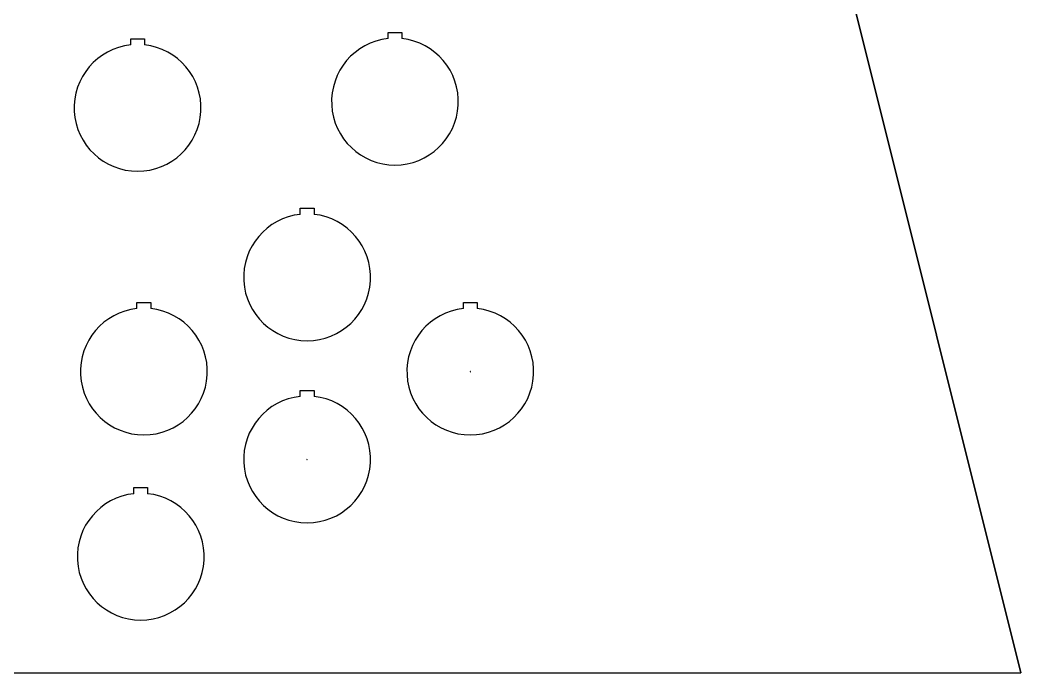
# Model space of a CAD drawing. Extents: x -797 to 828, y -252 to 290.
# Drawn here: x 396.1 to 828.1, y -251.6 to 30.2 of the extents above; entities that cross this region are included whole.
import ezdxf

# ---------------------------------------------------------------- set-up
doc = ezdxf.new("R2010")
doc.units = 0

msp = doc.modelspace()

# ---------------------------------------------------------------- linework, layer by layer
at = {"layer": 'hello_you v6_Sketch1'}
for p, q in [((692.663, 290.235), (828.13, -251.631)), ((443.879, 22.0807), (449.839, 22.0807)), ((443.879, 19.4795), (443.879, 22.0807)), ((449.839, 22.0807), (449.839, 19.4795)), ((552.300192, 21.765544), (549.73676, 21.097019)), ((554.963, 22.1892), (552.300192, 21.765544)), ((554.964, 22.1891), (554.964, 24.7904)), ((554.964, 24.7904), (560.925, 24.7904)), ((563.586338, 21.765544), (560.92353, 22.1892)), ((560.925, 24.7904), (560.925, 22.1891)), ((566.14977, 21.097019), (563.586338, 21.765544)), ((436.20102, 17.487362), (433.870286, 16.369111)), ((438.65376, 18.387419), (436.20102, 17.487362)), ((441.217192, 19.055944), (438.65376, 18.387419)), ((443.88, 19.4796), (441.217192, 19.055944)), ((452.503338, 19.055944), (449.84053, 19.4796)), ((455.06677, 18.387419), (452.503338, 19.055944)), ((457.51951, 17.487362), (455.06677, 18.387419)), ((459.850244, 16.369111), (457.51951, 17.487362)), ((542.755875, 17.755604), (540.703101, 16.240977)), ((544.953286, 19.078711), (542.755875, 17.755604)), ((547.28402, 20.196962), (544.953286, 19.078711)), ((549.73676, 21.097019), (547.28402, 20.196962)), ((568.60251, 20.196962), (566.14977, 21.097019)), ((570.933244, 19.078711), (568.60251, 20.196962)), ((573.130655, 17.755604), (570.933244, 19.078711)), ((575.183429, 16.240977), (573.130655, 17.755604)), ((429.620101, 13.531377), (427.72328, 11.838569)), ((431.672875, 15.046004), (429.620101, 13.531377)), ((433.870286, 16.369111), (431.672875, 15.046004)), ((462.047655, 15.046004), (459.850244, 16.369111)), ((464.100429, 13.531377), (462.047655, 15.046004)), ((465.99725, 11.838569), (464.100429, 13.531377)), ((538.80628, 14.548169), (537.076727, 12.690517)), ((540.703101, 16.240977), (538.80628, 14.548169)), ((577.08025, 14.548169), (575.183429, 16.240977)), ((578.809803, 12.690517), (577.08025, 14.548169)), ((425.993727, 9.980917), (424.442758, 7.971759)), ((427.72328, 11.838569), (425.993727, 9.980917)), ((467.726803, 9.980917), (465.99725, 11.838569)), ((469.277772, 7.971759), (467.726803, 9.980917)), ((535.525758, 10.681359), (534.164687, 8.534032)), ((537.076727, 12.690517), (535.525758, 10.681359)), ((580.360772, 10.681359), (578.809803, 12.690517)), ((581.721843, 8.534032), (580.360772, 10.681359)), ((423.081687, 5.824432), (421.92183, 3.552273)), ((424.442758, 7.971759), (423.081687, 5.824432)), ((470.638843, 5.824432), (469.277772, 7.971759)), ((471.7987, 3.552273), (470.638843, 5.824432)), ((533.00483, 6.261873), (532.057502, 3.878221)), ((534.164687, 8.534032), (533.00483, 6.261873)), ((582.8817, 6.261873), (581.721843, 8.534032)), ((583.829028, 3.878221), (582.8817, 6.261873)), ((420.974502, 1.168621), (420.251019, -1.313188)), ((421.92183, 3.552273), (420.974502, 1.168621)), ((472.746028, 1.168621), (471.7987, 3.552273)), ((473.469511, -1.313188), (472.746028, 1.168621)), ((531.334019, 1.396412), (530.845696, -1.170216)), ((532.057502, 3.878221), (531.334019, 1.396412)), ((584.552511, 1.396412), (583.829028, 3.878221)), ((585.040834, -1.170216), (584.552511, 1.396412)), ((419.762696, -3.879816), (419.520847, -6.517925)), ((420.251019, -1.313188), (419.762696, -3.879816)), ((473.957834, -3.879816), (473.469511, -1.313188)), ((474.199683, -6.517925), (473.957834, -3.879816)), ((530.845696, -1.170216), (530.603847, -3.808325)), ((530.603847, -3.808325), (530.619789, -6.504577)), ((585.282683, -3.808325), (585.040834, -1.170216)), ((585.266741, -6.504577), (585.282683, -3.808325)), ((419.520847, -6.517925), (419.536789, -9.214177)), ((474.183741, -9.214177), (474.199683, -6.517925)), ((530.619789, -6.504577), (530.897594, -9.186528)), ((584.988936, -9.186528), (585.266741, -6.504577)), ((419.536789, -9.214177), (419.814594, -11.896128)), ((419.814594, -11.896128), (420.342323, -14.492204)), ((473.378207, -14.492204), (473.905936, -11.896128)), ((473.905936, -11.896128), (474.183741, -9.214177)), ((530.897594, -9.186528), (531.425323, -11.782604)), ((531.425323, -11.782604), (532.190276, -14.28078)), ((583.696254, -14.28078), (584.461207, -11.782604)), ((584.461207, -11.782604), (584.988936, -9.186528)), ((420.342323, -14.492204), (421.107276, -16.99038)), ((421.107276, -16.99038), (422.096752, -19.37863)), ((471.623778, -19.37863), (472.613254, -16.99038)), ((472.613254, -16.99038), (473.378207, -14.492204)), ((532.190276, -14.28078), (533.179752, -16.66903)), ((533.179752, -16.66903), (534.381051, -18.935329)), ((581.505479, -18.935329), (582.706778, -16.66903)), ((582.706778, -16.66903), (583.696254, -14.28078)), ((422.096752, -19.37863), (423.298051, -21.644929)), ((470.422479, -21.644929), (471.623778, -19.37863)), ((534.381051, -18.935329), (535.781472, -21.067651)), ((535.781472, -21.067651), (537.368314, -23.053969)), ((578.518216, -23.053969), (580.105058, -21.067651)), ((580.105058, -21.067651), (581.505479, -18.935329)), ((423.298051, -21.644929), (424.698472, -23.777251)), ((424.698472, -23.777251), (426.285314, -25.763569)), ((426.285314, -25.763569), (428.045877, -27.591858)), ((465.674653, -27.591858), (467.435216, -25.763569)), ((467.435216, -25.763569), (469.022058, -23.777251)), ((469.022058, -23.777251), (470.422479, -21.644929)), ((537.368314, -23.053969), (539.128877, -24.882258)), ((539.128877, -24.882258), (541.050461, -26.540492)), ((574.836069, -26.540492), (576.757653, -24.882258)), ((576.757653, -24.882258), (578.518216, -23.053969)), ((428.045877, -27.591858), (429.967461, -29.250092)), ((429.967461, -29.250092), (432.037364, -30.726246)), ((461.683166, -30.726246), (463.753069, -29.250092)), ((463.753069, -29.250092), (465.674653, -27.591858)), ((541.050461, -26.540492), (543.120364, -28.016646)), ((543.120364, -28.016646), (545.325886, -29.298692)), ((545.325886, -29.298692), (547.654327, -30.374607)), ((568.232203, -30.374607), (570.560644, -29.298692)), ((570.560644, -29.298692), (572.766166, -28.016646)), ((572.766166, -28.016646), (574.836069, -26.540492)), ((432.037364, -30.726246), (434.242886, -32.008292)), ((434.242886, -32.008292), (436.571327, -33.084207)), ((436.571327, -33.084207), (439.009986, -33.941963)), ((439.009986, -33.941963), (441.546162, -34.569535)), ((452.174368, -34.569535), (454.710544, -33.941963)), ((454.710544, -33.941963), (457.149203, -33.084207)), ((457.149203, -33.084207), (459.477644, -32.008292)), ((459.477644, -32.008292), (461.683166, -30.726246)), ((547.654327, -30.374607), (550.092986, -31.232363)), ((550.092986, -31.232363), (552.629162, -31.859935)), ((552.629162, -31.859935), (555.250156, -32.245297)), ((555.250156, -32.245297), (557.943265, -32.376424)), ((557.943265, -32.376424), (560.636374, -32.245297)), ((560.636374, -32.245297), (563.257368, -31.859935)), ((563.257368, -31.859935), (565.793544, -31.232363)), ((565.793544, -31.232363), (568.232203, -30.374607)), ((441.546162, -34.569535), (444.167156, -34.954897)), ((444.167156, -34.954897), (446.860265, -35.086024)), ((446.860265, -35.086024), (449.553374, -34.954897)), ((449.553374, -34.954897), (452.174368, -34.569535)), ((517.034, -53.6713), (517.034, -51.0701)), ((517.034, -51.0701), (522.994, -51.0701)), ((522.994, -51.0701), (522.994, -53.6713)), ((509.35402, -55.663638), (507.023286, -56.781889)), ((511.80676, -54.763581), (509.35402, -55.663638)), ((514.370192, -54.095056), (511.80676, -54.763581)), ((517.033, -53.6714), (514.370192, -54.095056)), ((525.656338, -54.095056), (522.99353, -53.6714)), ((528.21977, -54.763581), (525.656338, -54.095056)), ((530.67251, -55.663638), (528.21977, -54.763581)), ((533.003244, -56.781889), (530.67251, -55.663638)), ((502.773101, -59.619623), (500.87628, -61.312431)), ((504.825875, -58.104996), (502.773101, -59.619623)), ((507.023286, -56.781889), (504.825875, -58.104996)), ((535.200655, -58.104996), (533.003244, -56.781889)), ((537.253429, -59.619623), (535.200655, -58.104996)), ((539.15025, -61.312431), (537.253429, -59.619623)), ((499.146727, -63.170083), (497.595758, -65.179241)), ((500.87628, -61.312431), (499.146727, -63.170083)), ((540.879803, -63.170083), (539.15025, -61.312431)), ((542.430772, -65.179241), (540.879803, -63.170083)), ((496.234687, -67.326568), (495.07483, -69.598727)), ((497.595758, -65.179241), (496.234687, -67.326568)), ((543.791843, -67.326568), (542.430772, -65.179241)), ((544.9517, -69.598727), (543.791843, -67.326568)), ((494.127502, -71.982379), (493.404019, -74.464188)), ((495.07483, -69.598727), (494.127502, -71.982379)), ((545.899028, -71.982379), (544.9517, -69.598727)), ((546.622511, -74.464188), (545.899028, -71.982379)), ((492.915696, -77.030816), (492.673847, -79.668925)), ((493.404019, -74.464188), (492.915696, -77.030816)), ((547.110834, -77.030816), (546.622511, -74.464188)), ((547.352683, -79.668925), (547.110834, -77.030816)), ((492.673847, -79.668925), (492.689789, -82.365177)), ((547.336741, -82.365177), (547.352683, -79.668925)), ((492.689789, -82.365177), (492.967594, -85.047128)), ((492.967594, -85.047128), (493.495323, -87.643204)), ((546.531207, -87.643204), (547.058936, -85.047128)), ((547.058936, -85.047128), (547.336741, -82.365177)), ((493.495323, -87.643204), (494.260276, -90.14138)), ((494.260276, -90.14138), (495.249752, -92.52963)), ((544.776778, -92.52963), (545.766254, -90.14138)), ((545.766254, -90.14138), (546.531207, -87.643204)), ((443.927192, -94.736956), (441.36376, -95.405481)), ((446.59, -94.3133), (443.927192, -94.736956)), ((446.591, -94.3127), (446.591, -91.7134)), ((446.591, -91.7134), (452.551, -91.7134)), ((455.213338, -94.736956), (452.55053, -94.3133)), ((452.551, -91.7134), (452.551, -94.3127)), ((457.77677, -95.405481), (455.213338, -94.736956)), ((495.249752, -92.52963), (496.451051, -94.795929)), ((496.451051, -94.795929), (497.851472, -96.928251)), ((542.175058, -96.928251), (543.575479, -94.795929)), ((543.575479, -94.795929), (544.776778, -92.52963)), ((584.812192, -94.735956), (582.24876, -95.404481)), ((587.475, -94.3123), (584.812192, -94.735956)), ((587.473, -91.7106), (593.434, -91.7106)), ((587.473, -94.3127), (587.473, -91.7106)), ((593.434, -91.7106), (593.434, -94.3127)), ((596.098338, -94.735956), (593.43553, -94.3123)), ((598.66177, -95.404481), (596.098338, -94.735956)), ((434.382875, -98.746896), (432.330101, -100.261523)), ((436.580286, -97.423789), (434.382875, -98.746896)), ((438.91102, -96.305538), (436.580286, -97.423789)), ((441.36376, -95.405481), (438.91102, -96.305538)), ((460.22951, -96.305538), (457.77677, -95.405481)), ((462.560244, -97.423789), (460.22951, -96.305538)), ((464.757655, -98.746896), (462.560244, -97.423789)), ((466.810429, -100.261523), (464.757655, -98.746896)), ((497.851472, -96.928251), (499.438314, -98.914569)), ((499.438314, -98.914569), (501.198877, -100.742858)), ((538.827653, -100.742858), (540.588216, -98.914569)), ((540.588216, -98.914569), (542.175058, -96.928251)), ((575.267875, -98.745896), (573.215101, -100.260523)), ((577.465286, -97.422789), (575.267875, -98.745896)), ((579.79602, -96.304538), (577.465286, -97.422789)), ((582.24876, -95.404481), (579.79602, -96.304538)), ((601.11451, -96.304538), (598.66177, -95.404481)), ((603.445244, -97.422789), (601.11451, -96.304538)), ((605.642655, -98.745896), (603.445244, -97.422789)), ((607.695429, -100.260523), (605.642655, -98.745896)), ((430.43328, -101.954331), (428.703727, -103.811983)), ((432.330101, -100.261523), (430.43328, -101.954331)), ((468.70725, -101.954331), (466.810429, -100.261523)), ((470.436803, -103.811983), (468.70725, -101.954331)), ((501.198877, -100.742858), (503.120461, -102.401092)), ((503.120461, -102.401092), (505.190364, -103.877246)), ((534.836166, -103.877246), (536.906069, -102.401092)), ((536.906069, -102.401092), (538.827653, -100.742858)), ((571.31828, -101.953331), (569.588727, -103.810983)), ((573.215101, -100.260523), (571.31828, -101.953331)), ((609.59225, -101.953331), (607.695429, -100.260523)), ((611.321803, -103.810983), (609.59225, -101.953331)), ((425.791687, -107.968468), (424.63183, -110.240627)), ((427.152758, -105.821141), (425.791687, -107.968468)), ((428.703727, -103.811983), (427.152758, -105.821141)), ((471.987772, -105.821141), (470.436803, -103.811983)), ((473.348843, -107.968468), (471.987772, -105.821141)), ((474.5087, -110.240627), (473.348843, -107.968468)), ((505.190364, -103.877246), (507.395886, -105.159292)), ((507.395886, -105.159292), (509.724327, -106.235207)), ((509.724327, -106.235207), (512.162986, -107.092963)), ((512.162986, -107.092963), (514.699162, -107.720535)), ((514.699162, -107.720535), (517.320156, -108.105897)), ((522.706374, -108.105897), (525.327368, -107.720535)), ((525.327368, -107.720535), (527.863544, -107.092963)), ((527.863544, -107.092963), (530.302203, -106.235207)), ((530.302203, -106.235207), (532.630644, -105.159292)), ((532.630644, -105.159292), (534.836166, -103.877246)), ((566.676687, -107.967468), (565.51683, -110.239627)), ((568.037758, -105.820141), (566.676687, -107.967468)), ((569.588727, -103.810983), (568.037758, -105.820141)), ((612.872772, -105.820141), (611.321803, -103.810983)), ((614.233843, -107.967468), (612.872772, -105.820141)), ((615.3937, -110.239627), (614.233843, -107.967468)), ((424.63183, -110.240627), (423.684502, -112.624279)), ((475.456028, -112.624279), (474.5087, -110.240627)), ((517.320156, -108.105897), (520.013265, -108.237024)), ((520.013265, -108.237024), (522.706374, -108.105897)), ((565.51683, -110.239627), (564.569502, -112.623279)), ((616.341028, -112.623279), (615.3937, -110.239627)), ((422.961019, -115.106088), (422.472696, -117.672716)), ((423.684502, -112.624279), (422.961019, -115.106088)), ((476.179511, -115.106088), (475.456028, -112.624279)), ((476.667834, -117.672716), (476.179511, -115.106088)), ((563.846019, -115.105088), (563.357696, -117.671716)), ((564.569502, -112.623279), (563.846019, -115.105088)), ((617.064511, -115.105088), (616.341028, -112.623279)), ((617.552834, -117.671716), (617.064511, -115.105088)), ((422.472696, -117.672716), (422.230847, -120.310825)), ((422.230847, -120.310825), (422.246789, -123.007077)), ((476.909683, -120.310825), (476.667834, -117.672716)), ((476.893741, -123.007077), (476.909683, -120.310825)), ((563.357696, -117.671716), (563.115847, -120.309825)), ((563.115847, -120.309825), (563.131789, -123.006077)), ((617.794683, -120.309825), (617.552834, -117.671716)), ((617.778741, -123.006077), (617.794683, -120.309825)), ((422.246789, -123.007077), (422.524594, -125.689028)), ((476.615936, -125.689028), (476.893741, -123.007077)), ((563.131789, -123.006077), (563.409594, -125.688028)), ((590.419167, -121.452897), (590.383889, -121.514)), ((590.383889, -121.514), (590.419167, -121.575103)), ((590.489722, -121.452897), (590.419167, -121.452897)), ((590.419167, -121.575103), (590.489722, -121.575103)), ((590.525, -121.514), (590.489722, -121.452897)), ((590.489722, -121.575103), (590.525, -121.514)), ((590.525, -121.514), (590.525, -121.514)), ((617.500936, -125.688028), (617.778741, -123.006077)), ((422.524594, -125.689028), (423.052323, -128.285104)), ((423.052323, -128.285104), (423.817276, -130.78328)), ((475.323254, -130.78328), (476.088207, -128.285104)), ((476.088207, -128.285104), (476.615936, -125.689028)), ((563.409594, -125.688028), (563.937323, -128.284104)), ((563.937323, -128.284104), (564.702276, -130.78228)), ((616.208254, -130.78228), (616.973207, -128.284104)), ((616.973207, -128.284104), (617.500936, -125.688028)), ((423.817276, -130.78328), (424.806752, -133.17153)), ((424.806752, -133.17153), (426.008051, -135.437829)), ((473.132479, -135.437829), (474.333778, -133.17153)), ((474.333778, -133.17153), (475.323254, -130.78328)), ((511.80476, -133.335181), (509.35202, -134.235238)), ((514.368192, -132.666656), (511.80476, -133.335181)), ((517.031, -132.243), (514.368192, -132.666656)), ((517.031, -132.243), (517.031, -129.641)), ((517.031, -129.641), (522.991, -129.641)), ((522.991, -129.641), (522.991, -132.243)), ((525.654338, -132.666656), (522.99153, -132.243)), ((528.21777, -133.335181), (525.654338, -132.666656)), ((530.67051, -134.235238), (528.21777, -133.335181)), ((564.702276, -130.78228), (565.691752, -133.17053)), ((565.691752, -133.17053), (566.893051, -135.436829)), ((614.017479, -135.436829), (615.218778, -133.17053)), ((615.218778, -133.17053), (616.208254, -130.78228)), ((426.008051, -135.437829), (427.408472, -137.570151)), ((427.408472, -137.570151), (428.995314, -139.556469)), ((470.145216, -139.556469), (471.732058, -137.570151)), ((471.732058, -137.570151), (473.132479, -135.437829)), ((502.771101, -138.191223), (500.87428, -139.884031)), ((504.823875, -136.676596), (502.771101, -138.191223)), ((507.021286, -135.353489), (504.823875, -136.676596)), ((509.35202, -134.235238), (507.021286, -135.353489)), ((533.001244, -135.353489), (530.67051, -134.235238)), ((535.198655, -136.676596), (533.001244, -135.353489)), ((537.251429, -138.191223), (535.198655, -136.676596)), ((539.14825, -139.884031), (537.251429, -138.191223)), ((566.893051, -135.436829), (568.293472, -137.569151)), ((568.293472, -137.569151), (569.880314, -139.555469)), ((611.030216, -139.555469), (612.617058, -137.569151)), ((612.617058, -137.569151), (614.017479, -135.436829)), ((428.995314, -139.556469), (430.755877, -141.384758)), ((430.755877, -141.384758), (432.677461, -143.042992)), ((466.463069, -143.042992), (468.384653, -141.384758)), ((468.384653, -141.384758), (470.145216, -139.556469)), ((499.144727, -141.741683), (497.593758, -143.750841)), ((500.87428, -139.884031), (499.144727, -141.741683)), ((540.877803, -141.741683), (539.14825, -139.884031)), ((542.428772, -143.750841), (540.877803, -141.741683)), ((569.880314, -139.555469), (571.640877, -141.383758)), ((571.640877, -141.383758), (573.562461, -143.041992)), ((607.348069, -143.041992), (609.269653, -141.383758)), ((609.269653, -141.383758), (611.030216, -139.555469)), ((432.677461, -143.042992), (434.747364, -144.519146)), ((434.747364, -144.519146), (436.952886, -145.801192)), ((436.952886, -145.801192), (439.281327, -146.877107)), ((439.281327, -146.877107), (441.719986, -147.734863)), ((457.420544, -147.734863), (459.859203, -146.877107)), ((459.859203, -146.877107), (462.187644, -145.801192)), ((462.187644, -145.801192), (464.393166, -144.519146)), ((464.393166, -144.519146), (466.463069, -143.042992)), ((496.232687, -145.898168), (495.07283, -148.170327)), ((497.593758, -143.750841), (496.232687, -145.898168)), ((543.789843, -145.898168), (542.428772, -143.750841)), ((544.9497, -148.170327), (543.789843, -145.898168)), ((573.562461, -143.041992), (575.632364, -144.518146)), ((575.632364, -144.518146), (577.837886, -145.800192)), ((577.837886, -145.800192), (580.166327, -146.876107)), ((580.166327, -146.876107), (582.604986, -147.733863)), ((598.305544, -147.733863), (600.744203, -146.876107)), ((600.744203, -146.876107), (603.072644, -145.800192)), ((603.072644, -145.800192), (605.278166, -144.518146)), ((605.278166, -144.518146), (607.348069, -143.041992)), ((441.719986, -147.734863), (444.256162, -148.362435)), ((444.256162, -148.362435), (446.877156, -148.747797)), ((446.877156, -148.747797), (449.570265, -148.878924)), ((449.570265, -148.878924), (452.263374, -148.747797)), ((452.263374, -148.747797), (454.884368, -148.362435)), ((454.884368, -148.362435), (457.420544, -147.734863)), ((494.125502, -150.553979), (493.402019, -153.035788)), ((495.07283, -148.170327), (494.125502, -150.553979)), ((545.897028, -150.553979), (544.9497, -148.170327)), ((546.620511, -153.035788), (545.897028, -150.553979)), ((582.604986, -147.733863), (585.141162, -148.361435)), ((585.141162, -148.361435), (587.762156, -148.746797)), ((587.762156, -148.746797), (590.455265, -148.877924)), ((590.455265, -148.877924), (593.148374, -148.746797)), ((593.148374, -148.746797), (595.769368, -148.361435)), ((595.769368, -148.361435), (598.305544, -147.733863)), ((493.402019, -153.035788), (492.913696, -155.602416)), ((547.108834, -155.602416), (546.620511, -153.035788)), ((492.913696, -155.602416), (492.671847, -158.240525)), ((492.671847, -158.240525), (492.687789, -160.936777)), ((519.976167, -159.382897), (519.940889, -159.444)), ((519.940889, -159.444), (519.976167, -159.505103)), ((520.046722, -159.382897), (519.976167, -159.382897)), ((519.976167, -159.505103), (520.046722, -159.505103)), ((520.082, -159.444), (520.046722, -159.382897)), ((520.046722, -159.505103), (520.082, -159.444)), ((520.082, -159.444), (520.082, -159.444)), ((547.350683, -158.240525), (547.108834, -155.602416)), ((547.334741, -160.936777), (547.350683, -158.240525)), ((492.687789, -160.936777), (492.965594, -163.618728)), ((492.965594, -163.618728), (493.493323, -166.214804)), ((546.529207, -166.214804), (547.056936, -163.618728)), ((547.056936, -163.618728), (547.334741, -160.936777)), ((493.493323, -166.214804), (494.258276, -168.71298)), ((545.764254, -168.71298), (546.529207, -166.214804)), ((445.233, -171.636), (451.194, -171.636)), ((445.233, -174.238), (445.233, -171.636)), ((451.194, -171.636), (451.194, -174.238)), ((494.258276, -168.71298), (495.247752, -171.10123)), ((495.247752, -171.10123), (496.449051, -173.367529)), ((543.573479, -173.367529), (544.774778, -171.10123)), ((544.774778, -171.10123), (545.764254, -168.71298)), ((437.55502, -176.230238), (435.224286, -177.348489)), ((440.00776, -175.330181), (437.55502, -176.230238)), ((442.571192, -174.661656), (440.00776, -175.330181)), ((445.234, -174.238), (442.571192, -174.661656)), ((453.857338, -174.661656), (451.19453, -174.238)), ((456.42077, -175.330181), (453.857338, -174.661656)), ((458.87351, -176.230238), (456.42077, -175.330181)), ((461.204244, -177.348489), (458.87351, -176.230238)), ((496.449051, -173.367529), (497.849472, -175.499851)), ((497.849472, -175.499851), (499.436314, -177.486169)), ((540.586216, -177.486169), (542.173058, -175.499851)), ((542.173058, -175.499851), (543.573479, -173.367529)), ((430.974101, -180.186223), (429.07728, -181.879031)), ((433.026875, -178.671596), (430.974101, -180.186223)), ((435.224286, -177.348489), (433.026875, -178.671596)), ((463.401655, -178.671596), (461.204244, -177.348489)), ((465.454429, -180.186223), (463.401655, -178.671596)), ((467.35125, -181.879031), (465.454429, -180.186223)), ((499.436314, -177.486169), (501.196877, -179.314458)), ((501.196877, -179.314458), (503.118461, -180.972692)), ((503.118461, -180.972692), (505.188364, -182.448846)), ((534.834166, -182.448846), (536.904069, -180.972692)), ((536.904069, -180.972692), (538.825653, -179.314458)), ((538.825653, -179.314458), (540.586216, -177.486169)), ((425.796758, -185.745841), (424.435687, -187.893168)), ((427.347727, -183.736683), (425.796758, -185.745841)), ((429.07728, -181.879031), (427.347727, -183.736683)), ((469.080803, -183.736683), (467.35125, -181.879031)), ((470.631772, -185.745841), (469.080803, -183.736683)), ((471.992843, -187.893168), (470.631772, -185.745841)), ((505.188364, -182.448846), (507.393886, -183.730892)), ((507.393886, -183.730892), (509.722327, -184.806807)), ((509.722327, -184.806807), (512.160986, -185.664563)), ((512.160986, -185.664563), (514.697162, -186.292135)), ((525.325368, -186.292135), (527.861544, -185.664563)), ((527.861544, -185.664563), (530.300203, -184.806807)), ((530.300203, -184.806807), (532.628644, -183.730892)), ((532.628644, -183.730892), (534.834166, -182.448846)), ((424.435687, -187.893168), (423.27583, -190.165327)), ((473.1527, -190.165327), (471.992843, -187.893168)), ((514.697162, -186.292135), (517.318156, -186.677497)), ((517.318156, -186.677497), (520.011265, -186.808624)), ((520.011265, -186.808624), (522.704374, -186.677497)), ((522.704374, -186.677497), (525.325368, -186.292135)), ((422.328502, -192.548979), (421.605019, -195.030788)), ((423.27583, -190.165327), (422.328502, -192.548979)), ((474.100028, -192.548979), (473.1527, -190.165327)), ((474.823511, -195.030788), (474.100028, -192.548979)), ((421.116696, -197.597416), (420.874847, -200.235525)), ((421.605019, -195.030788), (421.116696, -197.597416)), ((475.311834, -197.597416), (474.823511, -195.030788)), ((475.553683, -200.235525), (475.311834, -197.597416)), ((420.874847, -200.235525), (420.890789, -202.931777)), ((420.890789, -202.931777), (421.168594, -205.613728)), ((475.259936, -205.613728), (475.537741, -202.931777)), ((475.537741, -202.931777), (475.553683, -200.235525)), ((421.168594, -205.613728), (421.696323, -208.209804)), ((474.732207, -208.209804), (475.259936, -205.613728)), ((421.696323, -208.209804), (422.461276, -210.70798)), ((422.461276, -210.70798), (423.450752, -213.09623)), ((472.977778, -213.09623), (473.967254, -210.70798)), ((473.967254, -210.70798), (474.732207, -208.209804)), ((423.450752, -213.09623), (424.652051, -215.362529)), ((424.652051, -215.362529), (426.052472, -217.494851)), ((470.376058, -217.494851), (471.776479, -215.362529)), ((471.776479, -215.362529), (472.977778, -213.09623)), ((426.052472, -217.494851), (427.639314, -219.481169)), ((427.639314, -219.481169), (429.399877, -221.309458)), ((467.028653, -221.309458), (468.789216, -219.481169)), ((468.789216, -219.481169), (470.376058, -217.494851)), ((429.399877, -221.309458), (431.321461, -222.967692)), ((431.321461, -222.967692), (433.391364, -224.443846)), ((433.391364, -224.443846), (435.596886, -225.725892)), ((460.831644, -225.725892), (463.037166, -224.443846)), ((463.037166, -224.443846), (465.107069, -222.967692)), ((465.107069, -222.967692), (467.028653, -221.309458)), ((435.596886, -225.725892), (437.925327, -226.801807)), ((437.925327, -226.801807), (440.363986, -227.659563)), ((440.363986, -227.659563), (442.900162, -228.287135)), ((442.900162, -228.287135), (445.521156, -228.672497)), ((445.521156, -228.672497), (448.214265, -228.803624)), ((448.214265, -228.803624), (450.907374, -228.672497)), ((450.907374, -228.672497), (453.528368, -228.287135)), ((453.528368, -228.287135), (456.064544, -227.659563)), ((456.064544, -227.659563), (458.503203, -226.801807)), ((458.503203, -226.801807), (460.831644, -225.725892)), ((-797.469, -251.632), (828.13, -251.632))]:
    msp.add_line(p, q, dxfattribs=at)
at = {"layer": 'hello_you v6_Sketch4'}
for p, q in [((828.13, -251.632), (692.663, 290.234)), ((443.879, 19.4795), (443.879, 22.0807)), ((443.879, 22.0807), (449.839, 22.0807)), ((449.839, 22.0807), (449.839, 19.4795)), ((552.300192, 21.765544), (549.73676, 21.097019)), ((554.963, 22.1892), (552.300192, 21.765544)), ((554.964, 22.1891), (554.964, 24.7904)), ((554.964, 24.7904), (560.925, 24.7904)), ((563.586338, 21.765544), (560.92353, 22.1892)), ((560.925, 24.7904), (560.925, 22.1891)), ((566.14977, 21.097019), (563.586338, 21.765544)), ((436.20102, 17.487362), (433.870286, 16.369111)), ((438.65376, 18.387419), (436.20102, 17.487362)), ((441.217192, 19.055944), (438.65376, 18.387419)), ((443.88, 19.4796), (441.217192, 19.055944)), ((452.503338, 19.055944), (449.84053, 19.4796)), ((455.06677, 18.387419), (452.503338, 19.055944)), ((457.51951, 17.487362), (455.06677, 18.387419)), ((459.850244, 16.369111), (457.51951, 17.487362)), ((542.755875, 17.755604), (540.703101, 16.240977)), ((544.953286, 19.078711), (542.755875, 17.755604)), ((547.28402, 20.196962), (544.953286, 19.078711)), ((549.73676, 21.097019), (547.28402, 20.196962)), ((568.60251, 20.196962), (566.14977, 21.097019)), ((570.933244, 19.078711), (568.60251, 20.196962)), ((573.130655, 17.755604), (570.933244, 19.078711)), ((575.183429, 16.240977), (573.130655, 17.755604)), ((429.620101, 13.531377), (427.72328, 11.838569)), ((431.672875, 15.046004), (429.620101, 13.531377)), ((433.870286, 16.369111), (431.672875, 15.046004)), ((462.047655, 15.046004), (459.850244, 16.369111)), ((464.100429, 13.531377), (462.047655, 15.046004)), ((465.99725, 11.838569), (464.100429, 13.531377)), ((538.80628, 14.548169), (537.076727, 12.690517)), ((540.703101, 16.240977), (538.80628, 14.548169)), ((577.08025, 14.548169), (575.183429, 16.240977)), ((578.809803, 12.690517), (577.08025, 14.548169)), ((425.993727, 9.980917), (424.442758, 7.971759)), ((427.72328, 11.838569), (425.993727, 9.980917)), ((467.726803, 9.980917), (465.99725, 11.838569)), ((469.277772, 7.971759), (467.726803, 9.980917)), ((535.525758, 10.681359), (534.164687, 8.534032)), ((537.076727, 12.690517), (535.525758, 10.681359)), ((580.360772, 10.681359), (578.809803, 12.690517)), ((581.721843, 8.534032), (580.360772, 10.681359)), ((423.081687, 5.824432), (421.92183, 3.552273)), ((424.442758, 7.971759), (423.081687, 5.824432)), ((470.638843, 5.824432), (469.277772, 7.971759)), ((471.7987, 3.552273), (470.638843, 5.824432)), ((533.00483, 6.261873), (532.057502, 3.878221)), ((534.164687, 8.534032), (533.00483, 6.261873)), ((582.8817, 6.261873), (581.721843, 8.534032)), ((583.829028, 3.878221), (582.8817, 6.261873)), ((420.974502, 1.168621), (420.251019, -1.313188)), ((421.92183, 3.552273), (420.974502, 1.168621)), ((472.746028, 1.168621), (471.7987, 3.552273)), ((473.469511, -1.313188), (472.746028, 1.168621)), ((531.334019, 1.396412), (530.845696, -1.170216)), ((532.057502, 3.878221), (531.334019, 1.396412)), ((584.552511, 1.396412), (583.829028, 3.878221)), ((585.040834, -1.170216), (584.552511, 1.396412)), ((419.762696, -3.879816), (419.520847, -6.517925)), ((420.251019, -1.313188), (419.762696, -3.879816)), ((473.957834, -3.879816), (473.469511, -1.313188)), ((474.199683, -6.517925), (473.957834, -3.879816)), ((530.845696, -1.170216), (530.603847, -3.808325)), ((530.603847, -3.808325), (530.619789, -6.504577)), ((585.282683, -3.808325), (585.040834, -1.170216)), ((585.266741, -6.504577), (585.282683, -3.808325)), ((419.520847, -6.517925), (419.536789, -9.214177)), ((474.183741, -9.214177), (474.199683, -6.517925)), ((530.619789, -6.504577), (530.897594, -9.186528)), ((584.988936, -9.186528), (585.266741, -6.504577)), ((419.536789, -9.214177), (419.814594, -11.896128)), ((419.814594, -11.896128), (420.342323, -14.492204)), ((473.378207, -14.492204), (473.905936, -11.896128)), ((473.905936, -11.896128), (474.183741, -9.214177)), ((530.897594, -9.186528), (531.425323, -11.782604)), ((531.425323, -11.782604), (532.190276, -14.28078)), ((583.696254, -14.28078), (584.461207, -11.782604)), ((584.461207, -11.782604), (584.988936, -9.186528)), ((420.342323, -14.492204), (421.107276, -16.99038)), ((421.107276, -16.99038), (422.096752, -19.37863)), ((471.623778, -19.37863), (472.613254, -16.99038)), ((472.613254, -16.99038), (473.378207, -14.492204)), ((532.190276, -14.28078), (533.179752, -16.66903)), ((533.179752, -16.66903), (534.381051, -18.935329)), ((581.505479, -18.935329), (582.706778, -16.66903)), ((582.706778, -16.66903), (583.696254, -14.28078)), ((422.096752, -19.37863), (423.298051, -21.644929)), ((470.422479, -21.644929), (471.623778, -19.37863)), ((534.381051, -18.935329), (535.781472, -21.067651)), ((535.781472, -21.067651), (537.368314, -23.053969)), ((578.518216, -23.053969), (580.105058, -21.067651)), ((580.105058, -21.067651), (581.505479, -18.935329)), ((423.298051, -21.644929), (424.698472, -23.777251)), ((424.698472, -23.777251), (426.285314, -25.763569)), ((426.285314, -25.763569), (428.045877, -27.591858)), ((465.674653, -27.591858), (467.435216, -25.763569)), ((467.435216, -25.763569), (469.022058, -23.777251)), ((469.022058, -23.777251), (470.422479, -21.644929)), ((537.368314, -23.053969), (539.128877, -24.882258)), ((539.128877, -24.882258), (541.050461, -26.540492)), ((574.836069, -26.540492), (576.757653, -24.882258)), ((576.757653, -24.882258), (578.518216, -23.053969)), ((428.045877, -27.591858), (429.967461, -29.250092)), ((429.967461, -29.250092), (432.037364, -30.726246)), ((461.683166, -30.726246), (463.753069, -29.250092)), ((463.753069, -29.250092), (465.674653, -27.591858)), ((541.050461, -26.540492), (543.120364, -28.016646)), ((543.120364, -28.016646), (545.325886, -29.298692)), ((545.325886, -29.298692), (547.654327, -30.374607)), ((568.232203, -30.374607), (570.560644, -29.298692)), ((570.560644, -29.298692), (572.766166, -28.016646)), ((572.766166, -28.016646), (574.836069, -26.540492)), ((432.037364, -30.726246), (434.242886, -32.008292)), ((434.242886, -32.008292), (436.571327, -33.084207)), ((436.571327, -33.084207), (439.009986, -33.941963)), ((439.009986, -33.941963), (441.546162, -34.569535)), ((452.174368, -34.569535), (454.710544, -33.941963)), ((454.710544, -33.941963), (457.149203, -33.084207)), ((457.149203, -33.084207), (459.477644, -32.008292)), ((459.477644, -32.008292), (461.683166, -30.726246)), ((547.654327, -30.374607), (550.092986, -31.232363)), ((550.092986, -31.232363), (552.629162, -31.859935)), ((552.629162, -31.859935), (555.250156, -32.245297)), ((555.250156, -32.245297), (557.943265, -32.376424)), ((557.943265, -32.376424), (560.636374, -32.245297)), ((560.636374, -32.245297), (563.257368, -31.859935)), ((563.257368, -31.859935), (565.793544, -31.232363)), ((565.793544, -31.232363), (568.232203, -30.374607)), ((441.546162, -34.569535), (444.167156, -34.954897)), ((444.167156, -34.954897), (446.860265, -35.086024)), ((446.860265, -35.086024), (449.553374, -34.954897)), ((449.553374, -34.954897), (452.174368, -34.569535)), ((517.034, -51.0701), (522.994, -51.0701)), ((517.034, -53.6713), (517.034, -51.0701)), ((522.994, -51.0701), (522.994, -53.6713)), ((509.35402, -55.663638), (507.023286, -56.781889)), ((511.80676, -54.763581), (509.35402, -55.663638)), ((514.370192, -54.095056), (511.80676, -54.763581)), ((517.033, -53.6714), (514.370192, -54.095056)), ((525.656338, -54.095056), (522.99353, -53.6714)), ((528.21977, -54.763581), (525.656338, -54.095056)), ((530.67251, -55.663638), (528.21977, -54.763581)), ((533.003244, -56.781889), (530.67251, -55.663638)), ((502.773101, -59.619623), (500.87628, -61.312431)), ((504.825875, -58.104996), (502.773101, -59.619623)), ((507.023286, -56.781889), (504.825875, -58.104996)), ((535.200655, -58.104996), (533.003244, -56.781889)), ((537.253429, -59.619623), (535.200655, -58.104996)), ((539.15025, -61.312431), (537.253429, -59.619623)), ((499.146727, -63.170083), (497.595758, -65.179241)), ((500.87628, -61.312431), (499.146727, -63.170083)), ((540.879803, -63.170083), (539.15025, -61.312431)), ((542.430772, -65.179241), (540.879803, -63.170083)), ((496.234687, -67.326568), (495.07483, -69.598727)), ((497.595758, -65.179241), (496.234687, -67.326568)), ((543.791843, -67.326568), (542.430772, -65.179241)), ((544.9517, -69.598727), (543.791843, -67.326568)), ((494.127502, -71.982379), (493.404019, -74.464188)), ((495.07483, -69.598727), (494.127502, -71.982379)), ((545.899028, -71.982379), (544.9517, -69.598727)), ((546.622511, -74.464188), (545.899028, -71.982379)), ((492.915696, -77.030816), (492.673847, -79.668925)), ((493.404019, -74.464188), (492.915696, -77.030816)), ((547.110834, -77.030816), (546.622511, -74.464188)), ((547.352683, -79.668925), (547.110834, -77.030816)), ((492.673847, -79.668925), (492.689789, -82.365177)), ((547.336741, -82.365177), (547.352683, -79.668925)), ((492.689789, -82.365177), (492.967594, -85.047128)), ((492.967594, -85.047128), (493.495323, -87.643204)), ((546.531207, -87.643204), (547.058936, -85.047128)), ((547.058936, -85.047128), (547.336741, -82.365177)), ((493.495323, -87.643204), (494.260276, -90.14138)), ((494.260276, -90.14138), (495.249752, -92.52963)), ((544.776778, -92.52963), (545.766254, -90.14138)), ((545.766254, -90.14138), (546.531207, -87.643204)), ((443.927192, -94.736956), (441.36376, -95.405481)), ((446.59, -94.3133), (443.927192, -94.736956)), ((446.591, -94.3127), (446.591, -91.7134)), ((446.591, -91.7134), (452.551, -91.7134)), ((455.213338, -94.736956), (452.55053, -94.3133)), ((452.551, -91.7134), (452.551, -94.3127)), ((457.77677, -95.405481), (455.213338, -94.736956)), ((495.249752, -92.52963), (496.451051, -94.795929)), ((496.451051, -94.795929), (497.851472, -96.928251)), ((542.175058, -96.928251), (543.575479, -94.795929)), ((543.575479, -94.795929), (544.776778, -92.52963)), ((584.812192, -94.735956), (582.24876, -95.404481)), ((587.475, -94.3123), (584.812192, -94.735956)), ((587.473, -94.3127), (587.473, -91.7106)), ((587.473, -91.7106), (593.434, -91.7106)), ((593.434, -91.7106), (593.434, -94.3127)), ((596.098338, -94.735956), (593.43553, -94.3123)), ((598.66177, -95.404481), (596.098338, -94.735956)), ((434.382875, -98.746896), (432.330101, -100.261523)), ((436.580286, -97.423789), (434.382875, -98.746896)), ((438.91102, -96.305538), (436.580286, -97.423789)), ((441.36376, -95.405481), (438.91102, -96.305538)), ((460.22951, -96.305538), (457.77677, -95.405481)), ((462.560244, -97.423789), (460.22951, -96.305538)), ((464.757655, -98.746896), (462.560244, -97.423789)), ((466.810429, -100.261523), (464.757655, -98.746896)), ((497.851472, -96.928251), (499.438314, -98.914569)), ((499.438314, -98.914569), (501.198877, -100.742858)), ((538.827653, -100.742858), (540.588216, -98.914569)), ((540.588216, -98.914569), (542.175058, -96.928251)), ((575.267875, -98.745896), (573.215101, -100.260523)), ((577.465286, -97.422789), (575.267875, -98.745896)), ((579.79602, -96.304538), (577.465286, -97.422789)), ((582.24876, -95.404481), (579.79602, -96.304538)), ((601.11451, -96.304538), (598.66177, -95.404481)), ((603.445244, -97.422789), (601.11451, -96.304538)), ((605.642655, -98.745896), (603.445244, -97.422789)), ((607.695429, -100.260523), (605.642655, -98.745896)), ((430.43328, -101.954331), (428.703727, -103.811983)), ((432.330101, -100.261523), (430.43328, -101.954331)), ((468.70725, -101.954331), (466.810429, -100.261523)), ((470.436803, -103.811983), (468.70725, -101.954331)), ((501.198877, -100.742858), (503.120461, -102.401092)), ((503.120461, -102.401092), (505.190364, -103.877246)), ((534.836166, -103.877246), (536.906069, -102.401092)), ((536.906069, -102.401092), (538.827653, -100.742858)), ((571.31828, -101.953331), (569.588727, -103.810983)), ((573.215101, -100.260523), (571.31828, -101.953331)), ((609.59225, -101.953331), (607.695429, -100.260523)), ((611.321803, -103.810983), (609.59225, -101.953331)), ((425.791687, -107.968468), (424.63183, -110.240627)), ((427.152758, -105.821141), (425.791687, -107.968468)), ((428.703727, -103.811983), (427.152758, -105.821141)), ((471.987772, -105.821141), (470.436803, -103.811983)), ((473.348843, -107.968468), (471.987772, -105.821141)), ((474.5087, -110.240627), (473.348843, -107.968468)), ((505.190364, -103.877246), (507.395886, -105.159292)), ((507.395886, -105.159292), (509.724327, -106.235207)), ((509.724327, -106.235207), (512.162986, -107.092963)), ((512.162986, -107.092963), (514.699162, -107.720535)), ((514.699162, -107.720535), (517.320156, -108.105897)), ((522.706374, -108.105897), (525.327368, -107.720535)), ((525.327368, -107.720535), (527.863544, -107.092963)), ((527.863544, -107.092963), (530.302203, -106.235207)), ((530.302203, -106.235207), (532.630644, -105.159292)), ((532.630644, -105.159292), (534.836166, -103.877246)), ((566.676687, -107.967468), (565.51683, -110.239627)), ((568.037758, -105.820141), (566.676687, -107.967468)), ((569.588727, -103.810983), (568.037758, -105.820141)), ((612.872772, -105.820141), (611.321803, -103.810983)), ((614.233843, -107.967468), (612.872772, -105.820141)), ((615.3937, -110.239627), (614.233843, -107.967468)), ((424.63183, -110.240627), (423.684502, -112.624279)), ((475.456028, -112.624279), (474.5087, -110.240627)), ((517.320156, -108.105897), (520.013265, -108.237024)), ((520.013265, -108.237024), (522.706374, -108.105897)), ((565.51683, -110.239627), (564.569502, -112.623279)), ((616.341028, -112.623279), (615.3937, -110.239627)), ((422.961019, -115.106088), (422.472696, -117.672716)), ((423.684502, -112.624279), (422.961019, -115.106088)), ((476.179511, -115.106088), (475.456028, -112.624279)), ((476.667834, -117.672716), (476.179511, -115.106088)), ((563.846019, -115.105088), (563.357696, -117.671716)), ((564.569502, -112.623279), (563.846019, -115.105088)), ((617.064511, -115.105088), (616.341028, -112.623279)), ((617.552834, -117.671716), (617.064511, -115.105088)), ((422.472696, -117.672716), (422.230847, -120.310825)), ((422.230847, -120.310825), (422.246789, -123.007077)), ((476.909683, -120.310825), (476.667834, -117.672716)), ((476.893741, -123.007077), (476.909683, -120.310825)), ((563.357696, -117.671716), (563.115847, -120.309825)), ((563.115847, -120.309825), (563.131789, -123.006077)), ((617.794683, -120.309825), (617.552834, -117.671716)), ((617.778741, -123.006077), (617.794683, -120.309825)), ((422.246789, -123.007077), (422.524594, -125.689028)), ((476.615936, -125.689028), (476.893741, -123.007077)), ((563.131789, -123.006077), (563.409594, -125.688028)), ((617.500936, -125.688028), (617.778741, -123.006077)), ((422.524594, -125.689028), (423.052323, -128.285104)), ((423.052323, -128.285104), (423.817276, -130.78328)), ((475.323254, -130.78328), (476.088207, -128.285104)), ((476.088207, -128.285104), (476.615936, -125.689028)), ((563.409594, -125.688028), (563.937323, -128.284104)), ((563.937323, -128.284104), (564.702276, -130.78228)), ((616.208254, -130.78228), (616.973207, -128.284104)), ((616.973207, -128.284104), (617.500936, -125.688028)), ((423.817276, -130.78328), (424.806752, -133.17153)), ((424.806752, -133.17153), (426.008051, -135.437829)), ((473.132479, -135.437829), (474.333778, -133.17153)), ((474.333778, -133.17153), (475.323254, -130.78328)), ((511.80476, -133.335181), (509.35202, -134.235238)), ((514.368192, -132.666656), (511.80476, -133.335181)), ((517.031, -132.243), (514.368192, -132.666656)), ((517.031, -129.641), (522.991, -129.641)), ((517.031, -132.243), (517.031, -129.641)), ((522.991, -129.641), (522.991, -132.243)), ((525.654338, -132.666656), (522.99153, -132.243)), ((528.21777, -133.335181), (525.654338, -132.666656)), ((530.67051, -134.235238), (528.21777, -133.335181)), ((564.702276, -130.78228), (565.691752, -133.17053)), ((565.691752, -133.17053), (566.893051, -135.436829)), ((614.017479, -135.436829), (615.218778, -133.17053)), ((615.218778, -133.17053), (616.208254, -130.78228)), ((426.008051, -135.437829), (427.408472, -137.570151)), ((427.408472, -137.570151), (428.995314, -139.556469)), ((470.145216, -139.556469), (471.732058, -137.570151)), ((471.732058, -137.570151), (473.132479, -135.437829)), ((502.771101, -138.191223), (500.87428, -139.884031)), ((504.823875, -136.676596), (502.771101, -138.191223)), ((507.021286, -135.353489), (504.823875, -136.676596)), ((509.35202, -134.235238), (507.021286, -135.353489)), ((533.001244, -135.353489), (530.67051, -134.235238)), ((535.198655, -136.676596), (533.001244, -135.353489)), ((537.251429, -138.191223), (535.198655, -136.676596)), ((539.14825, -139.884031), (537.251429, -138.191223)), ((566.893051, -135.436829), (568.293472, -137.569151)), ((568.293472, -137.569151), (569.880314, -139.555469)), ((611.030216, -139.555469), (612.617058, -137.569151)), ((612.617058, -137.569151), (614.017479, -135.436829)), ((428.995314, -139.556469), (430.755877, -141.384758)), ((430.755877, -141.384758), (432.677461, -143.042992)), ((466.463069, -143.042992), (468.384653, -141.384758)), ((468.384653, -141.384758), (470.145216, -139.556469)), ((499.144727, -141.741683), (497.593758, -143.750841)), ((500.87428, -139.884031), (499.144727, -141.741683)), ((540.877803, -141.741683), (539.14825, -139.884031)), ((542.428772, -143.750841), (540.877803, -141.741683)), ((569.880314, -139.555469), (571.640877, -141.383758)), ((571.640877, -141.383758), (573.562461, -143.041992)), ((607.348069, -143.041992), (609.269653, -141.383758)), ((609.269653, -141.383758), (611.030216, -139.555469)), ((432.677461, -143.042992), (434.747364, -144.519146)), ((434.747364, -144.519146), (436.952886, -145.801192)), ((436.952886, -145.801192), (439.281327, -146.877107)), ((439.281327, -146.877107), (441.719986, -147.734863)), ((457.420544, -147.734863), (459.859203, -146.877107)), ((459.859203, -146.877107), (462.187644, -145.801192)), ((462.187644, -145.801192), (464.393166, -144.519146)), ((464.393166, -144.519146), (466.463069, -143.042992)), ((496.232687, -145.898168), (495.07283, -148.170327)), ((497.593758, -143.750841), (496.232687, -145.898168)), ((543.789843, -145.898168), (542.428772, -143.750841)), ((544.9497, -148.170327), (543.789843, -145.898168)), ((573.562461, -143.041992), (575.632364, -144.518146)), ((575.632364, -144.518146), (577.837886, -145.800192)), ((577.837886, -145.800192), (580.166327, -146.876107)), ((580.166327, -146.876107), (582.604986, -147.733863)), ((598.305544, -147.733863), (600.744203, -146.876107)), ((600.744203, -146.876107), (603.072644, -145.800192)), ((603.072644, -145.800192), (605.278166, -144.518146)), ((605.278166, -144.518146), (607.348069, -143.041992)), ((441.719986, -147.734863), (444.256162, -148.362435)), ((444.256162, -148.362435), (446.877156, -148.747797)), ((446.877156, -148.747797), (449.570265, -148.878924)), ((449.570265, -148.878924), (452.263374, -148.747797)), ((452.263374, -148.747797), (454.884368, -148.362435)), ((454.884368, -148.362435), (457.420544, -147.734863)), ((494.125502, -150.553979), (493.402019, -153.035788)), ((495.07283, -148.170327), (494.125502, -150.553979)), ((545.897028, -150.553979), (544.9497, -148.170327)), ((546.620511, -153.035788), (545.897028, -150.553979)), ((582.604986, -147.733863), (585.141162, -148.361435)), ((585.141162, -148.361435), (587.762156, -148.746797)), ((587.762156, -148.746797), (590.455265, -148.877924)), ((590.455265, -148.877924), (593.148374, -148.746797)), ((593.148374, -148.746797), (595.769368, -148.361435)), ((595.769368, -148.361435), (598.305544, -147.733863)), ((493.402019, -153.035788), (492.913696, -155.602416)), ((547.108834, -155.602416), (546.620511, -153.035788)), ((492.913696, -155.602416), (492.671847, -158.240525)), ((492.671847, -158.240525), (492.687789, -160.936777)), ((547.350683, -158.240525), (547.108834, -155.602416)), ((547.334741, -160.936777), (547.350683, -158.240525)), ((492.687789, -160.936777), (492.965594, -163.618728)), ((492.965594, -163.618728), (493.493323, -166.214804)), ((546.529207, -166.214804), (547.056936, -163.618728)), ((547.056936, -163.618728), (547.334741, -160.936777)), ((493.493323, -166.214804), (494.258276, -168.71298)), ((545.764254, -168.71298), (546.529207, -166.214804)), ((445.233, -174.238), (445.233, -171.636)), ((445.233, -171.636), (451.194, -171.636)), ((451.194, -171.636), (451.194, -174.238)), ((494.258276, -168.71298), (495.247752, -171.10123)), ((495.247752, -171.10123), (496.449051, -173.367529)), ((543.573479, -173.367529), (544.774778, -171.10123)), ((544.774778, -171.10123), (545.764254, -168.71298)), ((437.55502, -176.230238), (435.224286, -177.348489)), ((440.00776, -175.330181), (437.55502, -176.230238)), ((442.571192, -174.661656), (440.00776, -175.330181)), ((445.234, -174.238), (442.571192, -174.661656)), ((453.857338, -174.661656), (451.19453, -174.238)), ((456.42077, -175.330181), (453.857338, -174.661656)), ((458.87351, -176.230238), (456.42077, -175.330181)), ((461.204244, -177.348489), (458.87351, -176.230238)), ((496.449051, -173.367529), (497.849472, -175.499851)), ((497.849472, -175.499851), (499.436314, -177.486169)), ((540.586216, -177.486169), (542.173058, -175.499851)), ((542.173058, -175.499851), (543.573479, -173.367529)), ((430.974101, -180.186223), (429.07728, -181.879031)), ((433.026875, -178.671596), (430.974101, -180.186223)), ((435.224286, -177.348489), (433.026875, -178.671596)), ((463.401655, -178.671596), (461.204244, -177.348489)), ((465.454429, -180.186223), (463.401655, -178.671596)), ((467.35125, -181.879031), (465.454429, -180.186223)), ((499.436314, -177.486169), (501.196877, -179.314458)), ((501.196877, -179.314458), (503.118461, -180.972692)), ((503.118461, -180.972692), (505.188364, -182.448846)), ((534.834166, -182.448846), (536.904069, -180.972692)), ((536.904069, -180.972692), (538.825653, -179.314458)), ((538.825653, -179.314458), (540.586216, -177.486169)), ((425.796758, -185.745841), (424.435687, -187.893168)), ((427.347727, -183.736683), (425.796758, -185.745841)), ((429.07728, -181.879031), (427.347727, -183.736683)), ((469.080803, -183.736683), (467.35125, -181.879031)), ((470.631772, -185.745841), (469.080803, -183.736683)), ((471.992843, -187.893168), (470.631772, -185.745841)), ((505.188364, -182.448846), (507.393886, -183.730892)), ((507.393886, -183.730892), (509.722327, -184.806807)), ((509.722327, -184.806807), (512.160986, -185.664563)), ((512.160986, -185.664563), (514.697162, -186.292135)), ((525.325368, -186.292135), (527.861544, -185.664563)), ((527.861544, -185.664563), (530.300203, -184.806807)), ((530.300203, -184.806807), (532.628644, -183.730892)), ((532.628644, -183.730892), (534.834166, -182.448846)), ((424.435687, -187.893168), (423.27583, -190.165327)), ((473.1527, -190.165327), (471.992843, -187.893168)), ((514.697162, -186.292135), (517.318156, -186.677497)), ((517.318156, -186.677497), (520.011265, -186.808624)), ((520.011265, -186.808624), (522.704374, -186.677497)), ((522.704374, -186.677497), (525.325368, -186.292135)), ((422.328502, -192.548979), (421.605019, -195.030788)), ((423.27583, -190.165327), (422.328502, -192.548979)), ((474.100028, -192.548979), (473.1527, -190.165327)), ((474.823511, -195.030788), (474.100028, -192.548979)), ((421.116696, -197.597416), (420.874847, -200.235525)), ((421.605019, -195.030788), (421.116696, -197.597416)), ((475.311834, -197.597416), (474.823511, -195.030788)), ((475.553683, -200.235525), (475.311834, -197.597416)), ((420.874847, -200.235525), (420.890789, -202.931777)), ((420.890789, -202.931777), (421.168594, -205.613728)), ((475.259936, -205.613728), (475.537741, -202.931777)), ((475.537741, -202.931777), (475.553683, -200.235525)), ((421.168594, -205.613728), (421.696323, -208.209804)), ((474.732207, -208.209804), (475.259936, -205.613728)), ((421.696323, -208.209804), (422.461276, -210.70798)), ((422.461276, -210.70798), (423.450752, -213.09623)), ((472.977778, -213.09623), (473.967254, -210.70798)), ((473.967254, -210.70798), (474.732207, -208.209804)), ((423.450752, -213.09623), (424.652051, -215.362529)), ((424.652051, -215.362529), (426.052472, -217.494851)), ((470.376058, -217.494851), (471.776479, -215.362529)), ((471.776479, -215.362529), (472.977778, -213.09623)), ((426.052472, -217.494851), (427.639314, -219.481169)), ((427.639314, -219.481169), (429.399877, -221.309458)), ((467.028653, -221.309458), (468.789216, -219.481169)), ((468.789216, -219.481169), (470.376058, -217.494851)), ((429.399877, -221.309458), (431.321461, -222.967692)), ((431.321461, -222.967692), (433.391364, -224.443846)), ((433.391364, -224.443846), (435.596886, -225.725892)), ((460.831644, -225.725892), (463.037166, -224.443846)), ((463.037166, -224.443846), (465.107069, -222.967692)), ((465.107069, -222.967692), (467.028653, -221.309458)), ((435.596886, -225.725892), (437.925327, -226.801807)), ((437.925327, -226.801807), (440.363986, -227.659563)), ((440.363986, -227.659563), (442.900162, -228.287135)), ((442.900162, -228.287135), (445.521156, -228.672497)), ((445.521156, -228.672497), (448.214265, -228.803624)), ((448.214265, -228.803624), (450.907374, -228.672497)), ((450.907374, -228.672497), (453.528368, -228.287135)), ((453.528368, -228.287135), (456.064544, -227.659563)), ((456.064544, -227.659563), (458.503203, -226.801807)), ((458.503203, -226.801807), (460.831644, -225.725892)), ((-797.469, -251.632), (828.13, -251.632))]:
    msp.add_line(p, q, dxfattribs=at)

doc.saveas('drawing.dxf')
